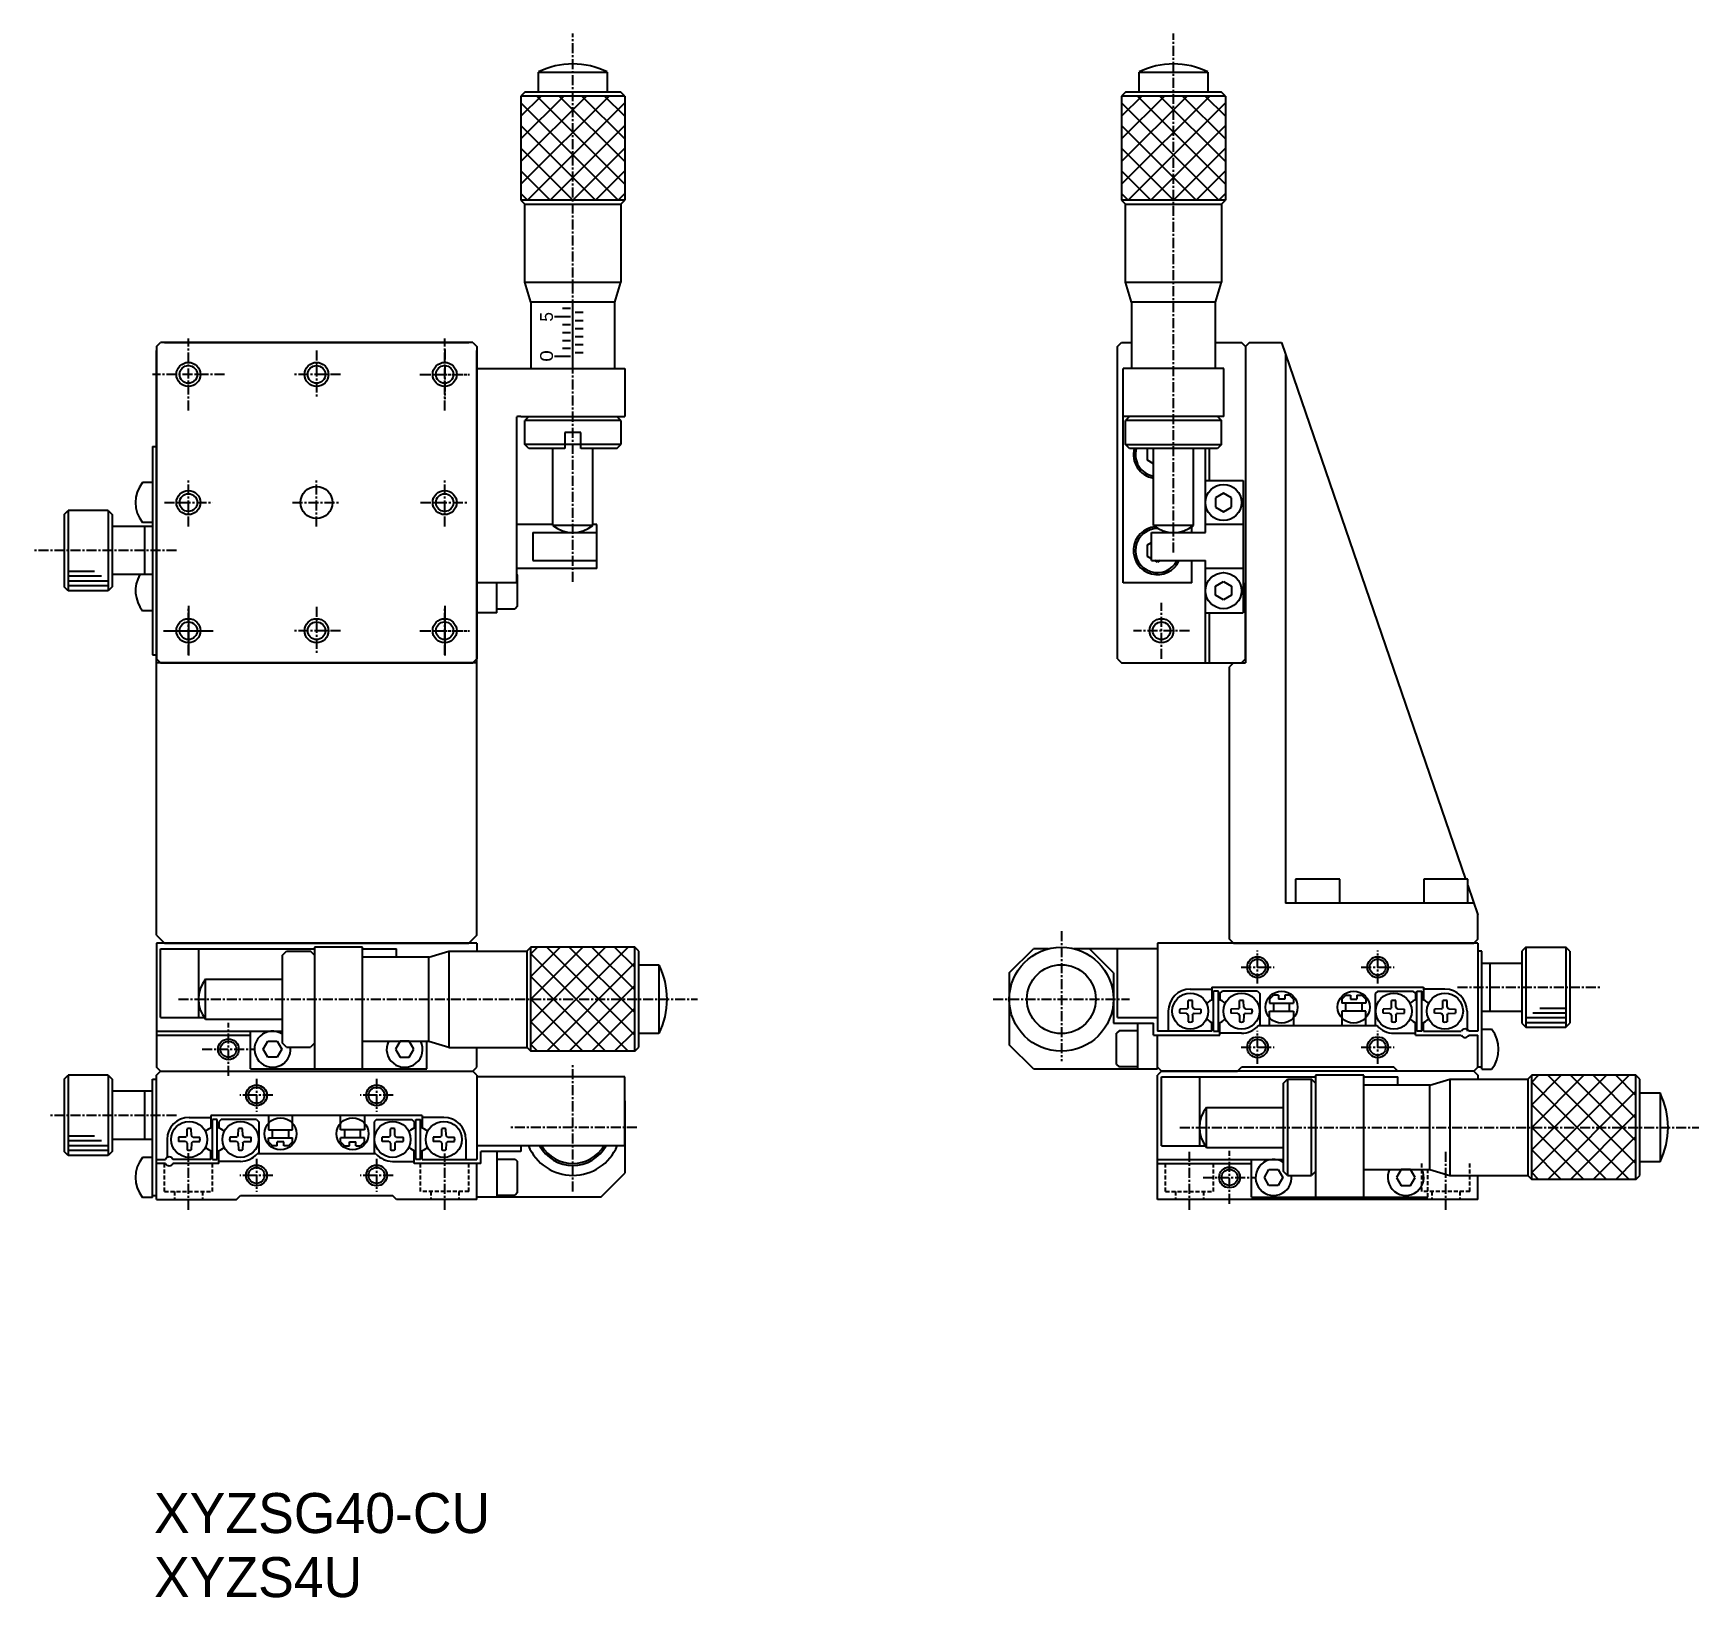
# Model space of a CAD drawing. Extents: x 11 to 219, y 96 to 292.
import ezdxf

# ---------------------------------------------------------------- set-up
doc = ezdxf.new("R2010")
doc.units = 0
doc.linetypes.add('CENTER', pattern=[2, 1.25, -0.25, 0.25, -0.25])
doc.linetypes.add('DASHED', pattern=[0.75, 0.5, -0.25])
doc.layers.get('0').update_dxf_attribs({"linetype": 'CONTINUOUS'})
doc.layers.add('CENTER', color=1, linetype='CENTER')

msp = doc.modelspace()

# ---------------------------------------------------------------- linework, layer by layer
at = {"color": 7, "linetype": 'CONTINUOUS'}
for p, q in [((74.51, 284.36), (74.51, 286.86)), ((74.51, 286.86), (83.11, 286.86)), ((83.11, 286.86), (83.11, 284.36)), ((149.51, 284.36), (149.51, 286.86)), ((149.51, 286.86), (158.11, 286.86)), ((158.11, 286.86), (158.11, 284.36)), ((72.81, 284.36), (72.31, 283.86)), ((72.31, 283.86), (72.31, 270.86)), ((85.31, 283.86), (72.31, 283.86)), ((84.81, 284.36), (72.81, 284.36)), ((85.31, 283.86), (84.81, 284.36)), ((85.31, 283.86), (85.31, 270.86)), ((147.81, 284.36), (147.31, 283.86)), ((147.31, 283.86), (147.31, 270.86)), ((160.31, 283.86), (147.31, 283.86)), ((159.81, 284.36), (147.81, 284.36)), ((160.31, 283.86), (159.81, 284.36)), ((160.31, 283.86), (160.31, 270.86)), ((72.31, 270.86), (72.81, 270.36)), ((85.31, 270.86), (72.31, 270.86)), ((72.81, 260.61), (72.81, 270.36)), ((72.81, 270.36), (84.81, 270.36)), ((84.81, 270.36), (85.31, 270.86)), ((84.85, 260.61), (84.85, 270.36)), ((147.31, 270.86), (147.81, 270.36)), ((160.31, 270.86), (147.31, 270.86)), ((147.81, 260.61), (147.81, 270.36)), ((147.81, 270.36), (159.81, 270.36)), ((159.81, 270.36), (160.31, 270.86)), ((159.85, 260.61), (159.85, 270.36)), ((72.81, 260.61), (84.81, 260.61)), ((73.56, 258.11), (72.81, 260.61)), ((84.06, 258.11), (84.81, 260.61)), ((147.81, 260.61), (159.81, 260.61)), ((148.56, 258.11), (147.81, 260.61)), ((159.06, 258.11), (159.81, 260.61)), ((73.56, 258.11), (73.56, 249.86)), ((84.06, 258.11), (73.56, 258.11)), ((84.06, 249.86), (84.06, 258.11)), ((148.56, 258.11), (148.56, 249.86)), ((159.06, 258.11), (148.56, 258.11)), ((159.06, 249.86), (159.06, 258.11)), ((26.81, 252.61), (27.31, 253.11)), ((26.81, 252.61), (26.81, 213.61)), ((26.81, 179.11), (26.81, 252.11)), ((66.31, 253.11), (27.31, 253.11)), ((27.81, 253.11), (65.81, 253.11)), ((66.31, 253.11), (66.81, 252.61)), ((66.81, 252.61), (66.81, 213.61)), ((66.81, 179.11), (66.81, 252.11)), ((146.81, 252.61), (147.31, 253.11)), ((146.81, 213.61), (146.81, 252.61)), ((147.31, 253.11), (148.56, 253.11)), ((159.06, 253.11), (162.31, 253.11)), ((162.31, 253.11), (162.81, 252.61)), ((162.81, 252.61), (162.31, 253.11)), ((163.31, 253.11), (162.81, 252.61)), ((162.81, 252.61), (162.81, 213.11)), ((162.81, 252.61), (162.81, 243.11)), ((163.31, 253.11), (167.31, 253.11)), ((167.31, 253.11), (190.28, 186.11)), ((167.81, 251.66), (167.81, 183.11)), ((66.81, 249.86), (85.31, 249.86)), ((85.31, 249.86), (85.31, 243.86)), ((147.51, 223.11), (147.51, 249.86)), ((160.11, 249.86), (147.51, 249.86)), ((160.11, 243.86), (160.11, 249.86)), ((71.81, 223.11), (71.81, 243.82)), ((72.31, 243.86), (85.31, 243.86)), ((73.31, 243.86), (72.81, 243.36)), ((72.81, 240.36), (72.81, 243.36)), ((84.81, 243.36), (72.81, 243.36)), ((84.81, 243.36), (84.31, 243.86)), ((84.81, 243.36), (84.81, 240.36)), ((160.11, 243.86), (147.51, 243.86)), ((148.31, 243.86), (147.81, 243.36)), ((147.81, 240.36), (147.81, 243.36)), ((159.81, 243.36), (147.81, 243.36)), ((159.31, 243.86), (159.81, 243.36)), ((159.81, 240.36), (159.81, 243.36)), ((79.81, 241.86), (77.81, 241.86)), ((77.81, 241.86), (77.81, 239.86)), ((79.81, 239.86), (79.81, 241.86)), ((26.31, 240.11), (26.81, 240.11)), ((26.31, 240.11), (26.31, 214.11)), ((73.31, 239.86), (72.81, 240.36)), ((77.81, 240.36), (72.81, 240.36)), ((77.81, 239.86), (73.31, 239.86)), ((76.31, 230.24), (76.31, 239.86)), ((79.81, 240.36), (77.81, 240.36)), ((84.81, 240.36), (79.81, 240.36)), ((84.31, 239.86), (79.81, 239.86)), ((81.31, 230.24), (81.31, 239.86)), ((84.31, 239.86), (84.81, 240.36)), ((148.31, 239.86), (147.81, 240.36)), ((147.81, 240.36), (159.81, 240.36)), ((159.31, 239.86), (148.31, 239.86)), ((150.56, 239.84), (150.61, 239.86)), ((150.56, 238.39), (150.56, 239.84)), ((151.31, 230.24), (151.31, 239.86)), ((156.31, 230.24), (156.31, 239.86)), ((157.81, 235.86), (157.81, 239.86)), ((158.31, 235.86), (158.31, 239.86)), ((159.81, 240.36), (159.31, 239.86)), ((151.31, 237.96), (150.56, 238.39)), ((26.31, 235.61), (25.09, 235.61)), ((157.81, 235.86), (162.51, 235.86)), ((157.81, 229.36), (157.81, 235.86)), ((162.51, 235.86), (162.51, 219.36)), ((160.06, 234.27), (159.06, 233.69)), ((159.06, 233.69), (159.06, 232.54)), ((161.06, 233.69), (160.06, 234.27)), ((161.06, 232.54), (161.06, 233.69)), ((15.31, 231.61), (15.81, 232.11)), ((15.31, 231.61), (15.31, 222.61)), ((20.81, 232.11), (15.81, 232.11)), ((15.81, 232.11), (15.81, 222.11)), ((20.81, 232.11), (21.31, 231.61)), ((20.81, 232.11), (20.81, 222.11)), ((21.31, 231.61), (21.31, 222.61)), ((159.06, 232.54), (160.06, 231.96)), ((160.06, 231.96), (161.06, 232.54)), ((26.31, 230.11), (21.31, 230.11)), ((26.31, 230.61), (25.09, 230.61)), ((25.31, 230.11), (25.31, 224.11)), ((76.31, 230.36), (71.81, 230.36)), ((73.81, 229.36), (73.81, 225.86)), ((73.81, 229.36), (81.81, 229.36)), ((81.31, 230.24), (76.31, 230.24)), ((81.81, 230.36), (81.31, 230.36)), ((81.81, 224.86), (81.81, 230.36)), ((151.06, 225.86), (151.06, 229.36)), ((151.06, 229.36), (157.81, 229.36)), ((156.31, 230.24), (151.31, 230.24)), ((156.11, 229.36), (156.11, 230.09)), ((162.51, 230.36), (157.81, 230.36)), ((150.56, 227.84), (151.06, 228.13)), ((150.56, 226.39), (150.56, 227.84)), ((81.81, 224.86), (71.81, 224.86)), ((73.81, 225.86), (81.81, 225.86)), ((151.06, 226.1), (150.56, 226.39)), ((151.06, 225.86), (157.81, 225.86)), ((151.81, 225.67), (151.48, 225.86)), ((152.15, 225.86), (151.81, 225.67)), ((156.11, 223.11), (156.11, 225.86)), ((157.81, 219.36), (157.81, 225.86)), ((162.51, 224.86), (157.81, 224.86)), ((15.81, 222.11), (15.31, 222.61)), ((21.31, 222.61), (20.81, 222.11)), ((26.31, 224.11), (21.31, 224.11)), ((71.81, 223.11), (66.81, 223.11)), ((69.31, 219.36), (69.31, 223.11)), ((71.81, 224.16), (71.91, 224.06)), ((71.91, 220.16), (71.91, 224.06)), ((156.11, 223.11), (147.51, 223.11)), ((159.06, 222.69), (160.06, 223.27)), ((159.06, 221.54), (159.06, 222.69)), ((160.06, 223.27), (161.06, 222.69)), ((161.06, 222.69), (161.06, 221.54)), ((162.81, 213.61), (162.81, 223.11)), ((20.81, 222.11), (15.81, 222.11)), ((160.06, 220.96), (159.06, 221.54)), ((161.06, 221.54), (160.06, 220.96)), ((26.31, 219.61), (25.09, 219.61)), ((30.81, 220.21), (30.81, 214.01)), ((62.81, 220.21), (62.81, 214.01)), ((69.31, 219.36), (66.81, 219.36)), ((69.31, 219.86), (71.61, 219.86)), ((71.91, 220.16), (71.61, 219.86)), ((157.81, 219.36), (162.51, 219.36)), ((157.81, 213.11), (157.81, 219.36)), ((158.31, 213.11), (158.31, 219.36)), ((26.31, 214.11), (26.81, 214.11)), ((27.31, 213.11), (26.81, 213.61)), ((66.81, 213.11), (26.81, 213.11)), ((27.31, 213.11), (66.31, 213.11)), ((66.81, 213.61), (66.31, 213.11)), ((146.81, 213.61), (147.31, 213.11)), ((147.31, 213.11), (162.31, 213.11)), ((161.31, 213.11), (160.81, 212.61)), ((160.81, 178.61), (160.81, 212.61)), ((161.31, 213.11), (162.81, 213.11)), ((162.81, 213.61), (162.31, 213.11)), ((162.81, 213.61), (162.31, 213.11)), ((171.81, 186.11), (169.06, 186.11)), ((169.06, 186.11), (169.06, 183.11)), ((174.56, 186.11), (171.81, 186.11)), ((174.56, 183.11), (174.56, 186.11)), ((185.06, 186.11), (185.06, 183.11)), ((187.81, 186.11), (185.06, 186.11)), ((190.56, 186.11), (187.81, 186.11)), ((190.56, 183.11), (190.56, 186.11)), ((190.56, 185.3), (191.81, 181.66)), ((191.31, 183.11), (167.81, 183.11)), ((191.81, 178.61), (191.81, 181.66)), ((26.81, 179.11), (27.81, 178.11)), ((66.81, 179.11), (65.81, 178.11)), ((26.81, 178.11), (26.81, 162.61)), ((66.81, 178.11), (26.81, 178.11)), ((27.31, 168.81), (27.31, 177.41)), ((27.31, 177.41), (46.56, 177.41)), ((27.81, 178.11), (65.81, 178.11)), ((27.81, 178.11), (65.81, 178.11)), ((32.06, 177.41), (32.06, 168.81)), ((42.56, 176.61), (43.06, 177.11)), ((43.06, 177.11), (46.06, 177.11)), ((46.56, 176.61), (46.06, 177.11)), ((52.56, 177.61), (46.56, 177.61)), ((46.56, 177.61), (46.56, 162.41)), ((52.56, 162.41), (52.56, 177.61)), ((52.56, 177.41), (56.81, 177.41)), ((56.81, 176.36), (56.81, 177.41)), ((60.81, 176.36), (63.31, 177.11)), ((63.31, 177.11), (63.31, 165.11)), ((63.31, 177.11), (73.06, 177.11)), ((66.81, 178.11), (66.81, 177.11)), ((73.56, 177.61), (73.06, 177.11)), ((73.06, 177.11), (73.06, 165.11)), ((86.56, 177.61), (73.56, 177.61)), ((73.56, 164.61), (73.56, 177.61)), ((87.06, 177.11), (86.56, 177.61)), ((86.56, 164.61), (86.56, 177.61)), ((87.06, 165.11), (87.06, 177.11)), ((133.31, 174.41), (136.31, 177.41)), ((138.21, 177.41), (136.31, 177.41)), ((151.81, 177.41), (141.41, 177.41)), ((146.31, 174.41), (143.31, 177.41)), ((146.81, 168.81), (146.81, 177.41)), ((151.81, 178.11), (151.81, 167.11)), ((191.81, 178.11), (151.81, 178.11)), ((161.31, 178.11), (160.81, 178.61)), ((161.31, 178.11), (191.31, 178.11)), ((191.81, 178.61), (191.31, 178.11)), ((191.81, 178.11), (191.81, 167.61)), ((191.81, 177.61), (191.81, 167.11)), ((192.31, 177.11), (191.81, 177.11)), ((192.31, 162.36), (192.31, 177.11)), ((197.81, 177.61), (197.31, 177.11)), ((197.31, 177.11), (197.31, 168.11)), ((197.81, 177.61), (202.81, 177.61)), ((197.81, 177.61), (197.81, 167.61)), ((203.31, 177.11), (202.81, 177.61)), ((202.81, 177.61), (202.81, 167.61)), ((203.31, 177.11), (203.31, 168.11)), ((42.56, 165.61), (42.56, 176.61)), ((60.81, 176.36), (52.56, 176.36)), ((60.81, 165.86), (60.81, 176.36)), ((87.06, 175.41), (89.56, 175.41)), ((89.56, 175.41), (89.56, 166.81)), ((192.31, 175.61), (197.31, 175.61)), ((193.31, 175.61), (193.31, 169.61)), ((32.94, 173.61), (42.56, 173.61)), ((32.94, 168.61), (32.94, 173.61)), ((133.31, 174.41), (133.31, 165.41)), ((146.31, 174.41), (146.31, 168.11)), ((158.61, 172.61), (185.01, 172.61)), ((158.61, 172.61), (158.61, 171.03)), ((185.01, 172.61), (185.01, 171.03)), ((155.64, 170.11), (155.65, 170.94)), ((155.91, 172.36), (158.61, 172.36)), ((156.19, 170.11), (156.17, 170.94)), ((159.41, 172.11), (158.81, 172.11)), ((158.81, 167.11), (158.81, 172.11)), ((159.41, 167.11), (159.41, 172.11)), ((159.61, 171.81), (159.91, 172.11)), ((159.61, 171.81), (159.61, 171.03)), ((164.31, 172.11), (159.91, 172.11)), ((162.04, 170.11), (162.05, 170.94)), ((162.59, 170.11), (162.57, 170.94)), ((164.31, 172.11), (164.61, 171.81)), ((164.61, 171.81), (164.61, 167.81)), ((165.81, 171.11), (166.31, 171.61)), ((165.81, 171.11), (165.81, 170.61)), ((165.81, 170.61), (168.81, 170.61)), ((166.91, 171.61), (166.31, 171.61)), ((166.31, 170.61), (166.31, 169.61)), ((166.91, 171.61), (166.91, 171.11)), ((167.71, 171.11), (166.91, 171.11)), ((167.71, 171.61), (167.71, 171.11)), ((168.31, 171.61), (167.71, 171.61)), ((168.81, 171.11), (168.31, 171.61)), ((168.31, 169.61), (168.31, 170.61)), ((168.81, 171.11), (168.81, 170.61)), ((174.81, 171.11), (175.31, 171.61)), ((174.81, 171.11), (174.81, 170.61)), ((177.81, 170.61), (174.81, 170.61)), ((175.31, 171.61), (175.91, 171.61)), ((175.31, 169.61), (175.31, 170.61)), ((175.91, 171.61), (175.91, 171.11)), ((175.91, 171.11), (176.71, 171.11)), ((176.71, 171.61), (176.71, 171.11)), ((176.71, 171.61), (177.31, 171.61)), ((177.81, 171.11), (177.31, 171.61)), ((177.31, 170.61), (177.31, 169.61)), ((177.81, 171.11), (177.81, 170.61)), ((179.31, 172.11), (179.01, 171.81)), ((179.01, 171.81), (179.01, 167.81)), ((179.31, 172.11), (183.71, 172.11)), ((181.04, 170.11), (181.05, 170.94)), ((181.59, 170.11), (181.57, 170.94)), ((183.71, 172.11), (184.01, 171.81)), ((184.01, 171.81), (184.01, 171.03)), ((184.21, 172.11), (184.81, 172.11)), ((184.21, 167.11), (184.21, 172.11)), ((184.81, 167.11), (184.81, 172.11)), ((187.71, 172.36), (185.01, 172.36)), ((187.44, 170.11), (187.45, 170.94)), ((187.99, 170.11), (187.97, 170.94)), ((27.31, 168.81), (32.79, 168.81)), ((32.94, 168.61), (42.56, 168.61)), ((146.81, 168.81), (151.81, 168.81)), ((153.16, 169.61), (153.16, 167.11)), ((155.43, 169.89), (154.59, 169.87)), ((155.43, 169.34), (154.59, 169.35)), ((155.43, 169.89), (155.56, 169.95)), ((155.43, 169.34), (155.56, 169.28)), ((155.64, 170.11), (155.56, 169.95)), ((155.64, 169.12), (155.56, 169.28)), ((155.64, 169.12), (155.65, 168.29)), ((156.19, 169.12), (156.17, 168.29)), ((156.19, 170.11), (156.26, 169.95)), ((156.19, 169.12), (156.26, 169.28)), ((156.39, 169.89), (156.26, 169.95)), ((156.39, 169.34), (156.26, 169.28)), ((156.39, 169.89), (157.24, 169.87)), ((156.39, 169.34), (157.24, 169.35)), ((161.83, 169.89), (160.99, 169.87)), ((161.83, 169.34), (160.99, 169.35)), ((161.83, 169.89), (161.96, 169.95)), ((161.83, 169.34), (161.96, 169.28)), ((162.04, 170.11), (161.96, 169.95)), ((162.04, 169.12), (161.96, 169.28)), ((162.04, 169.12), (162.05, 168.29)), ((162.59, 169.12), (162.57, 168.29)), ((162.59, 170.11), (162.66, 169.95)), ((162.59, 169.12), (162.66, 169.28)), ((162.79, 169.89), (162.66, 169.95)), ((162.79, 169.34), (162.66, 169.28)), ((162.79, 169.89), (163.64, 169.87)), ((162.79, 169.34), (163.64, 169.35)), ((165.81, 167.81), (165.81, 169.61)), ((165.81, 169.61), (168.81, 169.61)), ((168.81, 169.61), (168.81, 167.81)), ((174.81, 169.61), (174.81, 167.81)), ((177.81, 169.61), (174.81, 169.61)), ((177.81, 167.81), (177.81, 169.61)), ((180.83, 169.89), (179.99, 169.87)), ((180.83, 169.34), (179.99, 169.35)), ((180.83, 169.89), (180.96, 169.95)), ((180.83, 169.34), (180.96, 169.28)), ((181.04, 170.11), (180.96, 169.95)), ((181.04, 169.12), (180.96, 169.28)), ((181.04, 169.12), (181.05, 168.29)), ((181.59, 169.12), (181.57, 168.29)), ((181.59, 170.11), (181.66, 169.95)), ((181.59, 169.12), (181.66, 169.28)), ((181.79, 169.89), (181.66, 169.95)), ((181.79, 169.34), (181.66, 169.28)), ((181.79, 169.89), (182.64, 169.87)), ((181.79, 169.34), (182.64, 169.35)), ((187.23, 169.89), (186.39, 169.87)), ((187.23, 169.34), (186.39, 169.35)), ((187.23, 169.89), (187.36, 169.95)), ((187.23, 169.34), (187.36, 169.28)), ((187.44, 170.11), (187.36, 169.95)), ((187.44, 169.12), (187.36, 169.28)), ((187.44, 169.12), (187.45, 168.29)), ((187.99, 169.12), (187.97, 168.29)), ((187.99, 170.11), (188.06, 169.95)), ((187.99, 169.12), (188.06, 169.28)), ((188.19, 169.89), (188.06, 169.95)), ((188.19, 169.34), (188.06, 169.28)), ((188.19, 169.89), (189.04, 169.87)), ((188.19, 169.34), (189.04, 169.35)), ((190.46, 169.61), (190.46, 167.11)), ((192.31, 169.61), (197.31, 169.61)), ((26.81, 167.11), (42.56, 167.11)), ((26.81, 166.61), (38.56, 166.61)), ((38.56, 162.41), (38.56, 167.11)), ((89.56, 166.81), (87.06, 166.81)), ((146.31, 168.11), (151.31, 168.11)), ((147.01, 167.16), (146.71, 166.86)), ((146.71, 162.96), (146.71, 166.86)), ((149.31, 167.16), (147.01, 167.16)), ((149.31, 168.11), (149.31, 162.41)), ((151.31, 166.61), (151.31, 168.11)), ((151.31, 166.61), (159.61, 166.61)), ((158.61, 167.11), (151.81, 167.11)), ((151.81, 162.41), (151.81, 166.61)), ((158.61, 167.11), (158.61, 168.2)), ((158.81, 167.11), (159.41, 167.11)), ((159.61, 166.61), (159.61, 168.2)), ((162.31, 166.86), (159.61, 166.86)), ((164.39, 167.81), (179.23, 167.81)), ((181.31, 166.86), (184.01, 166.86)), ((184.01, 166.61), (184.01, 168.2)), ((184.01, 166.61), (189.75, 166.61)), ((184.81, 167.11), (184.21, 167.11)), ((185.01, 167.11), (185.01, 168.2)), ((185.01, 167.11), (189.75, 167.11)), ((191.81, 167.11), (190.67, 167.11)), ((190.67, 166.61), (191.81, 166.61)), ((191.81, 162.61), (191.81, 166.61)), ((192.31, 167.36), (193.53, 167.36)), ((197.31, 168.11), (197.81, 167.61)), ((197.81, 167.61), (202.81, 167.61)), ((202.81, 167.61), (203.31, 168.11)), ((40.16, 164.86), (40.73, 165.86)), ((40.73, 163.86), (40.16, 164.86)), ((40.73, 165.86), (41.89, 165.86)), ((41.89, 165.86), (42.47, 164.86)), ((42.47, 164.86), (41.89, 163.86)), ((43.06, 165.11), (42.56, 165.61)), ((43.06, 165.11), (46.06, 165.11)), ((46.56, 165.61), (46.06, 165.11)), ((52.56, 165.86), (60.81, 165.86)), ((57.23, 165.86), (56.66, 164.86)), ((56.66, 164.86), (57.23, 163.86)), ((58.39, 165.86), (57.23, 165.86)), ((58.97, 164.86), (58.39, 165.86)), ((58.39, 163.86), (58.97, 164.86)), ((60.56, 162.41), (60.56, 165.86)), ((60.81, 165.86), (63.31, 165.11)), ((63.31, 165.08), (73.06, 165.08)), ((66.81, 162.61), (66.81, 165.08)), ((73.06, 165.11), (73.56, 164.61)), ((86.56, 164.61), (73.56, 164.61)), ((86.56, 164.61), (87.06, 165.11)), ((136.31, 162.41), (133.31, 165.41)), ((26.81, 162.61), (27.31, 162.11)), ((27.31, 162.11), (26.81, 162.61)), ((38.56, 162.41), (60.56, 162.41)), ((41.89, 163.86), (40.73, 163.86)), ((57.23, 163.86), (58.39, 163.86)), ((66.31, 162.11), (66.81, 162.61)), ((66.31, 162.11), (66.81, 162.61)), ((136.31, 162.41), (151.81, 162.41)), ((146.71, 162.96), (147.01, 162.66)), ((149.31, 162.66), (147.01, 162.66)), ((152.31, 162.11), (151.81, 162.61)), ((161.81, 162.11), (162.31, 162.61)), ((181.31, 162.61), (162.31, 162.61)), ((181.81, 162.11), (181.31, 162.61)), ((191.31, 162.11), (191.81, 162.61)), ((192.31, 162.61), (191.81, 162.61)), ((192.31, 162.36), (193.53, 162.36)), ((15.31, 161.11), (15.81, 161.61)), ((15.31, 161.11), (15.31, 152.11)), ((20.81, 161.61), (15.81, 161.61)), ((15.81, 161.61), (15.81, 151.61)), ((20.81, 161.61), (21.31, 161.11)), ((20.81, 161.61), (20.81, 151.61)), ((21.31, 161.11), (21.31, 152.11)), ((26.31, 146.36), (26.31, 161.11)), ((26.31, 161.11), (26.81, 161.11)), ((26.81, 161.61), (27.31, 162.11)), ((26.81, 146.11), (26.81, 161.61)), ((27.31, 162.11), (66.31, 162.11)), ((27.31, 162.11), (66.31, 162.11)), ((66.81, 161.61), (66.31, 162.11)), ((66.81, 161.61), (66.81, 151.11)), ((85.31, 161.41), (66.81, 161.41)), ((85.31, 152.81), (85.31, 161.41)), ((152.31, 162.11), (151.81, 161.61)), ((151.81, 146.11), (151.81, 161.61)), ((191.31, 162.11), (152.31, 162.11)), ((152.31, 162.11), (161.81, 162.11)), ((152.31, 152.81), (152.31, 161.41)), ((152.31, 161.41), (171.56, 161.41)), ((157.06, 161.41), (157.06, 152.81)), ((167.56, 160.61), (168.06, 161.11)), ((167.56, 149.61), (167.56, 160.61)), ((168.06, 161.11), (171.06, 161.11)), ((168.06, 161.11), (168.06, 149.11)), ((171.56, 160.61), (171.06, 161.11)), ((171.06, 149.11), (171.06, 161.11)), ((177.56, 161.61), (171.56, 161.61)), ((171.56, 161.61), (171.56, 146.41)), ((177.56, 146.41), (177.56, 161.61)), ((177.56, 161.41), (181.81, 161.41)), ((185.81, 160.36), (177.56, 160.36)), ((191.31, 162.11), (181.81, 162.11)), ((181.81, 160.36), (181.81, 161.41)), ((185.81, 160.36), (188.31, 161.11)), ((185.81, 149.86), (185.81, 160.36)), ((188.31, 161.11), (188.31, 149.11)), ((188.31, 161.11), (198.06, 161.11)), ((191.31, 162.11), (191.81, 161.61)), ((191.81, 161.61), (191.81, 161.11)), ((198.56, 161.61), (198.06, 161.11)), ((198.06, 161.11), (198.06, 149.11)), ((211.56, 161.61), (198.56, 161.61)), ((198.56, 148.61), (198.56, 161.61)), ((212.06, 161.11), (211.56, 161.61)), ((211.56, 148.61), (211.56, 161.61)), ((212.06, 149.11), (212.06, 161.11)), ((26.31, 159.61), (21.31, 159.61)), ((25.31, 159.61), (25.31, 153.61)), ((85.31, 158.41), (85.31, 149.41)), ((212.06, 159.41), (214.56, 159.41)), ((214.56, 159.41), (214.56, 150.81)), ((30.91, 156.36), (33.61, 156.36)), ((60.01, 156.61), (33.61, 156.61)), ((33.61, 156.61), (33.61, 155.03)), ((34.41, 156.11), (33.81, 156.11)), ((33.81, 151.11), (33.81, 156.11)), ((34.41, 151.11), (34.41, 156.11)), ((34.91, 156.11), (34.61, 155.81)), ((39.31, 156.11), (34.91, 156.11)), ((39.31, 156.11), (39.61, 155.81)), ((40.81, 156.61), (40.81, 154.81)), ((43.81, 154.81), (43.81, 156.61)), ((49.81, 154.81), (49.81, 156.61)), ((52.81, 156.61), (52.81, 154.81)), ((54.31, 156.11), (54.01, 155.81)), ((54.31, 156.11), (58.71, 156.11)), ((59.01, 155.81), (58.71, 156.11)), ((59.21, 156.11), (59.81, 156.11)), ((59.21, 151.11), (59.21, 156.11)), ((59.81, 151.11), (59.81, 156.11)), ((60.01, 156.61), (60.01, 155.03)), ((62.71, 156.36), (60.01, 156.36)), ((157.94, 157.61), (167.56, 157.61)), ((157.94, 152.61), (157.94, 157.61)), ((30.43, 153.89), (29.59, 153.87)), ((30.43, 153.89), (30.56, 153.95)), ((30.64, 154.11), (30.56, 153.95)), ((30.64, 154.11), (30.65, 154.94)), ((31.19, 154.11), (31.17, 154.94)), ((31.19, 154.11), (31.26, 153.95)), ((31.39, 153.89), (31.26, 153.95)), ((31.39, 153.89), (32.24, 153.87)), ((34.61, 155.81), (34.61, 155.03)), ((36.83, 153.89), (35.99, 153.87)), ((36.83, 153.89), (36.96, 153.95)), ((37.04, 154.11), (36.96, 153.95)), ((37.04, 154.11), (37.05, 154.94)), ((37.59, 154.11), (37.57, 154.94)), ((37.59, 154.11), (37.66, 153.95)), ((37.79, 153.89), (37.66, 153.95)), ((37.79, 153.89), (38.64, 153.87)), ((39.61, 155.81), (39.61, 151.81)), ((40.81, 154.81), (43.81, 154.81)), ((41.31, 153.81), (41.31, 154.81)), ((43.31, 154.81), (43.31, 153.81)), ((52.81, 154.81), (49.81, 154.81)), ((50.31, 154.81), (50.31, 153.81)), ((52.31, 153.81), (52.31, 154.81)), ((54.01, 155.81), (54.01, 151.81)), ((55.83, 153.89), (54.99, 153.87)), ((55.83, 153.89), (55.96, 153.95)), ((56.04, 154.11), (55.96, 153.95)), ((56.04, 154.11), (56.05, 154.94)), ((56.59, 154.11), (56.57, 154.94)), ((56.59, 154.11), (56.66, 153.95)), ((56.79, 153.89), (56.66, 153.95)), ((56.79, 153.89), (57.64, 153.87)), ((59.01, 155.81), (59.01, 155.03)), ((62.23, 153.89), (61.39, 153.87)), ((62.23, 153.89), (62.36, 153.95)), ((62.44, 154.11), (62.36, 153.95)), ((62.44, 154.11), (62.45, 154.94)), ((62.99, 154.11), (62.97, 154.94)), ((62.99, 154.11), (63.06, 153.95)), ((63.19, 153.89), (63.06, 153.95)), ((63.19, 153.89), (64.04, 153.87)), ((15.81, 151.61), (15.31, 152.11)), ((21.31, 152.11), (20.81, 151.61)), ((26.31, 153.61), (21.31, 153.61)), ((28.16, 153.61), (28.16, 151.35)), ((30.43, 153.34), (29.59, 153.35)), ((30.43, 153.34), (30.56, 153.28)), ((30.64, 153.12), (30.56, 153.28)), ((30.64, 153.12), (30.65, 152.29)), ((31.19, 153.12), (31.17, 152.29)), ((31.19, 153.12), (31.26, 153.28)), ((31.39, 153.34), (31.26, 153.28)), ((31.39, 153.34), (32.24, 153.35)), ((33.61, 151.11), (33.61, 152.2)), ((34.61, 150.61), (34.61, 152.2)), ((36.83, 153.34), (35.99, 153.35)), ((36.83, 153.34), (36.96, 153.28)), ((37.04, 153.12), (36.96, 153.28)), ((37.04, 153.12), (37.05, 152.29)), ((37.59, 153.12), (37.57, 152.29)), ((37.59, 153.12), (37.66, 153.28)), ((37.79, 153.34), (37.66, 153.28)), ((37.79, 153.34), (38.64, 153.35)), ((54.23, 151.81), (39.39, 151.81)), ((40.81, 153.81), (43.81, 153.81)), ((40.81, 153.31), (40.81, 153.81)), ((40.81, 153.31), (41.31, 152.81)), ((41.91, 152.81), (41.31, 152.81)), ((41.91, 152.81), (41.91, 153.31)), ((42.71, 153.31), (41.91, 153.31)), ((42.71, 152.81), (42.71, 153.31)), ((43.31, 152.81), (42.71, 152.81)), ((43.81, 153.31), (43.31, 152.81)), ((43.81, 153.31), (43.81, 153.81)), ((52.81, 153.81), (49.81, 153.81)), ((49.81, 153.31), (49.81, 153.81)), ((49.81, 153.31), (50.31, 152.81)), ((50.31, 152.81), (50.91, 152.81)), ((50.91, 153.31), (51.71, 153.31)), ((50.91, 152.81), (50.91, 153.31)), ((51.71, 152.81), (51.71, 153.31)), ((51.71, 152.81), (52.31, 152.81)), ((52.81, 153.31), (52.31, 152.81)), ((52.81, 153.31), (52.81, 153.81)), ((55.83, 153.34), (54.99, 153.35)), ((55.83, 153.34), (55.96, 153.28)), ((56.04, 153.12), (55.96, 153.28)), ((56.04, 153.12), (56.05, 152.29)), ((56.59, 153.12), (56.57, 152.29)), ((56.59, 153.12), (56.66, 153.28)), ((56.79, 153.34), (56.66, 153.28)), ((56.79, 153.34), (57.64, 153.35)), ((59.01, 150.61), (59.01, 152.2)), ((60.01, 151.11), (60.01, 152.2)), ((62.23, 153.34), (61.39, 153.35)), ((62.23, 153.34), (62.36, 153.28)), ((62.44, 153.12), (62.36, 153.28)), ((62.44, 153.12), (62.45, 152.29)), ((62.99, 153.12), (62.97, 152.29)), ((62.99, 153.12), (63.06, 153.28)), ((63.19, 153.34), (63.06, 153.28)), ((63.19, 153.34), (64.04, 153.35)), ((65.46, 153.61), (65.46, 151.11)), ((71.81, 152.81), (66.81, 152.81)), ((85.31, 152.81), (66.81, 152.81)), ((72.31, 152.11), (67.31, 152.11)), ((67.31, 150.61), (67.31, 152.11)), ((69.31, 152.11), (69.31, 146.41)), ((72.31, 152.81), (72.31, 152.11)), ((152.31, 152.81), (157.79, 152.81)), ((157.94, 152.61), (167.56, 152.61)), ((20.81, 151.61), (15.81, 151.61)), ((26.31, 151.36), (25.09, 151.36)), ((26.81, 151.11), (27.95, 151.11)), ((27.95, 150.61), (26.81, 150.61)), ((33.61, 151.11), (28.87, 151.11)), ((34.61, 150.61), (28.87, 150.61)), ((33.81, 151.11), (34.41, 151.11)), ((37.31, 150.86), (34.61, 150.86)), ((56.31, 150.86), (59.01, 150.86)), ((67.31, 150.61), (59.01, 150.61)), ((59.81, 151.11), (59.21, 151.11)), ((60.01, 151.11), (66.81, 151.11)), ((66.81, 146.11), (66.81, 150.61)), ((69.31, 151.16), (71.61, 151.16)), ((71.61, 151.16), (71.91, 150.86)), ((71.91, 146.96), (71.91, 150.86)), ((151.81, 151.11), (167.56, 151.11)), ((151.81, 150.61), (163.56, 150.61)), ((163.56, 146.41), (163.56, 151.11)), ((165.16, 148.86), (165.73, 149.86)), ((165.73, 149.86), (166.89, 149.86)), ((166.89, 149.86), (167.47, 148.86)), ((177.56, 149.86), (185.81, 149.86)), ((182.23, 149.86), (181.66, 148.86)), ((183.39, 149.86), (182.23, 149.86)), ((183.97, 148.86), (183.39, 149.86)), ((185.81, 149.86), (188.31, 149.11)), ((214.56, 150.81), (212.06, 150.81)), ((82.31, 146.41), (85.31, 149.41)), ((165.73, 147.86), (165.16, 148.86)), ((166.89, 147.86), (165.73, 147.86)), ((167.47, 148.86), (166.89, 147.86)), ((168.06, 149.11), (167.56, 149.61)), ((168.06, 149.11), (171.06, 149.11)), ((171.56, 149.61), (171.06, 149.11)), ((181.66, 148.86), (182.23, 147.86)), ((182.23, 147.86), (183.39, 147.86)), ((183.39, 147.86), (183.97, 148.86)), ((188.31, 149.08), (198.06, 149.08)), ((191.81, 146.11), (191.81, 149.08)), ((198.06, 149.11), (198.56, 148.61)), ((211.56, 148.61), (198.56, 148.61)), ((211.56, 148.61), (212.06, 149.11)), ((26.31, 146.36), (25.09, 146.36)), ((26.31, 146.61), (26.81, 146.61)), ((26.81, 146.11), (36.81, 146.11)), ((36.81, 146.11), (37.31, 146.61)), ((37.31, 146.61), (56.31, 146.61)), ((56.81, 146.11), (56.31, 146.61)), ((66.81, 146.11), (56.81, 146.11)), ((82.31, 146.41), (66.81, 146.41)), ((69.31, 146.66), (71.61, 146.66)), ((71.91, 146.96), (71.61, 146.66)), ((191.81, 146.11), (151.81, 146.11)), ((163.56, 146.41), (185.56, 146.41))]:
    msp.add_line(p, q, dxfattribs=at)
at = {"color": 3, "linetype": 'CONTINUOUS'}
for p, q in [((74.84, 283.86), (72.31, 281.34)), ((77.67, 283.86), (72.31, 278.51)), ((80.5, 283.86), (72.31, 275.68)), ((83.33, 283.86), (72.31, 272.85)), ((84.47, 270.86), (72.31, 283.02)), ((85.31, 283.02), (73.15, 270.86)), ((85.31, 272.85), (74.3, 283.86)), ((85.31, 275.68), (77.12, 283.86)), ((85.31, 278.51), (79.95, 283.86)), ((85.31, 281.34), (82.78, 283.86)), ((149.84, 283.86), (147.31, 281.34)), ((152.67, 283.86), (147.31, 278.51)), ((155.5, 283.86), (147.31, 275.68)), ((158.33, 283.86), (147.31, 272.85)), ((159.47, 270.86), (147.31, 283.02)), ((160.31, 283.02), (148.15, 270.86)), ((160.31, 272.85), (149.3, 283.86)), ((160.31, 275.68), (152.12, 283.86)), ((160.31, 278.51), (154.95, 283.86)), ((160.31, 281.34), (157.78, 283.86)), ((81.64, 270.86), (72.31, 280.19)), ((85.31, 280.19), (75.98, 270.86)), ((156.64, 270.86), (147.31, 280.19)), ((160.31, 280.19), (150.98, 270.86)), ((78.81, 270.86), (72.31, 277.36)), ((85.31, 277.36), (78.81, 270.86)), ((153.81, 270.86), (147.31, 277.36)), ((160.31, 277.36), (153.81, 270.86)), ((75.98, 270.86), (72.31, 274.54)), ((85.31, 274.54), (81.64, 270.86)), ((150.98, 270.86), (147.31, 274.54)), ((160.31, 274.54), (156.64, 270.86)), ((73.15, 270.86), (72.31, 271.71)), ((85.31, 271.71), (84.47, 270.86)), ((148.15, 270.86), (147.31, 271.71)), ((160.31, 271.71), (159.47, 270.86)), ((78.81, 249.86), (78.81, 257.86)), ((76.51, 256.36), (78.51, 256.36)), ((77.51, 257.36), (78.51, 257.36)), ((79.11, 256.86), (80.11, 256.86)), ((79.11, 255.86), (80.11, 255.86)), ((77.51, 255.36), (78.51, 255.36)), ((77.51, 254.36), (78.51, 254.36)), ((79.11, 254.86), (80.11, 254.86)), ((79.11, 253.86), (80.11, 253.86)), ((77.51, 253.36), (78.51, 253.36)), ((78.51, 252.36), (77.51, 252.36)), ((79.11, 252.86), (80.11, 252.86)), ((79.11, 251.86), (80.11, 251.86)), ((78.51, 251.36), (76.51, 251.36)), ((19.08, 224.51), (15.81, 224.51)), ((19.95, 223.91), (15.81, 223.91)), ((20.81, 223.31), (15.81, 223.31)), ((20.81, 222.71), (15.81, 222.71)), ((27.71, 217.11), (33.91, 217.11)), ((73.56, 165.46), (85.72, 177.61)), ((73.56, 168.29), (82.89, 177.61)), ((73.56, 171.11), (80.06, 177.61)), ((73.56, 173.94), (77.23, 177.61)), ((73.56, 176.77), (74.4, 177.61)), ((85.72, 164.61), (73.56, 176.77)), ((86.56, 166.6), (75.55, 177.61)), ((86.56, 169.43), (78.37, 177.61)), ((86.56, 172.26), (81.2, 177.61)), ((86.56, 175.09), (84.03, 177.61)), ((75.55, 164.61), (86.56, 175.63)), ((82.89, 164.61), (73.56, 173.94)), ((78.37, 164.61), (86.56, 172.8)), ((80.06, 164.61), (73.56, 171.11)), ((81.2, 164.61), (86.56, 169.97)), ((197.81, 168.81), (202.81, 168.81)), ((198.67, 169.41), (202.81, 169.41)), ((199.55, 170.01), (202.81, 170.01)), ((77.23, 164.61), (73.56, 168.29)), ((84.03, 164.61), (86.56, 167.14)), ((197.81, 168.21), (202.81, 168.21)), ((74.4, 164.61), (73.56, 165.46)), ((198.56, 149.46), (210.72, 161.61)), ((198.56, 152.29), (207.89, 161.61)), ((198.56, 155.11), (205.06, 161.61)), ((198.56, 157.94), (202.23, 161.61)), ((198.56, 160.77), (199.4, 161.61)), ((210.72, 148.61), (198.56, 160.77)), ((211.56, 150.6), (200.55, 161.61)), ((211.56, 153.43), (203.37, 161.61)), ((211.56, 156.26), (206.2, 161.61)), ((211.56, 159.09), (209.03, 161.61)), ((200.55, 148.61), (211.56, 159.63)), ((207.89, 148.61), (198.56, 157.94)), ((203.37, 148.61), (211.56, 156.8)), ((19.08, 154.01), (15.81, 154.01)), ((205.06, 148.61), (198.56, 155.11)), ((206.2, 148.61), (211.56, 153.97)), ((19.95, 153.41), (15.81, 153.41)), ((20.81, 152.81), (15.81, 152.81)), ((20.81, 152.21), (15.81, 152.21)), ((202.23, 148.61), (198.56, 152.29)), ((209.03, 148.61), (211.56, 151.14)), ((199.4, 148.61), (198.56, 149.46))]:
    msp.add_line(p, q, dxfattribs=at)
at = {"color": 3, "linetype": 'DASHED'}
for p, q in [((27.81, 147.11), (27.81, 150.61)), ((33.81, 147.11), (33.81, 150.61)), ((59.81, 147.11), (59.81, 150.61)), ((65.81, 147.11), (65.81, 150.61)), ((152.81, 147.11), (152.81, 150.61)), ((158.81, 147.11), (158.81, 150.61)), ((184.81, 147.11), (184.81, 150.61)), ((185.56, 146.41), (185.56, 149.86)), ((190.81, 147.11), (190.81, 150.61)), ((27.81, 147.11), (33.81, 147.11)), ((29.06, 147.11), (29.06, 146.11)), ((32.56, 147.11), (32.56, 146.11)), ((65.81, 147.11), (59.81, 147.11)), ((61.06, 147.11), (61.06, 146.11)), ((64.56, 147.11), (64.56, 146.11)), ((152.81, 147.11), (158.81, 147.11)), ((154.06, 147.11), (154.06, 146.11)), ((157.56, 147.11), (157.56, 146.11)), ((190.81, 147.11), (184.81, 147.11)), ((186.06, 147.11), (186.06, 146.11)), ((189.56, 147.11), (189.56, 146.11))]:
    msp.add_line(p, q, dxfattribs=at)
at = {"color": 3, "linetype": 'CONTINUOUS'}
for centre, radius in [((30.81, 249.11), 1.5), ((46.81, 249.11), 1.5), ((62.81, 249.11), 1.5), ((30.81, 233.11), 1.5), ((62.81, 233.11), 1.5), ((30.81, 217.11), 1.5), ((46.81, 217.11), 1.5), ((62.81, 217.11), 1.5), ((152.31, 217.11), 1.5), ((164.31, 175.11), 1.3), ((179.31, 175.11), 1.3), ((167.31, 170.11), 2), ((176.31, 170.11), 2), ((164.31, 165.11), 1.3), ((179.31, 165.11), 1.3), ((35.81, 164.86), 1.3), ((39.31, 159.11), 1.3), ((54.31, 159.11), 1.3), ((42.31, 154.31), 2), ((51.31, 154.31), 2), ((39.31, 149.11), 1.3), ((54.31, 149.11), 1.3), ((160.81, 148.86), 1.3)]:
    msp.add_circle(centre, radius, dxfattribs=at)
at = {"color": 7, "linetype": 'CONTINUOUS'}
for centre, radius in [((30.81, 249.11), 1.1), ((46.81, 249.11), 1.1), ((62.81, 249.11), 1.1), ((46.81, 233.11), 2), ((160.06, 233.11), 2.25), ((30.81, 233.11), 1.1), ((62.81, 233.11), 1.1), ((160.06, 222.11), 2.25), ((30.81, 217.11), 1.1), ((46.81, 217.11), 1.1), ((62.81, 217.11), 1.1), ((152.31, 217.11), 1.1), ((139.81, 171.11), 6.5), ((139.81, 171.11), 4.3), ((164.31, 175.11), 1), ((179.31, 175.11), 1), ((155.91, 169.61), 2.25), ((162.31, 169.61), 2.25), ((181.31, 169.61), 2.25), ((187.71, 169.61), 2.25), ((35.81, 164.86), 1), ((164.31, 165.11), 1), ((179.31, 165.11), 1), ((39.31, 159.11), 1), ((54.31, 159.11), 1), ((30.91, 153.61), 2.25), ((37.31, 153.61), 2.25), ((56.31, 153.61), 2.25), ((62.71, 153.61), 2.25), ((39.31, 149.11), 1), ((54.31, 149.11), 1), ((160.81, 148.86), 1)]:
    msp.add_circle(centre, radius, dxfattribs=at)
for centre, radius, start, end in [((78.81, 278.12), 9.75, 63.8162, 116.1838), ((153.81, 278.12), 9.75, 63.8162, 116.1838), ((72.31, 240.86), 3, 90, 99.5941), ((151.81, 239.11), 3, 165.5225, 260.406), ((151.81, 239.11), 2.75, 164.1734, 259.5244), ((28.21, 233.11), 4, 141.3178, 218.6822), ((78.81, 233.36), 4, 231.3178, 308.6822), ((151.81, 227.11), 3, 95.9194, 335.3756), ((151.81, 227.11), 2.75, 88.6478, 332.9643), ((153.81, 233.36), 4, 231.3178, 308.6822), ((28.21, 222.11), 4, 150, 218.6822), ((80.82, 171.11), 9.75, 333.8162, 26.1838), ((36.06, 171.11), 4, 141.3178, 218.6822), ((155.91, 169.61), 2.75, 90, 180), ((155.91, 169.61), 1.35, 78.8959, 101.1041), ((159.11, 169.61), 1.5, 101.537, 140.6871), ((159.11, 169.61), 1.5, 39.3129, 78.463), ((162.31, 169.61), 1.35, 78.8959, 101.1041), ((181.31, 169.61), 1.35, 78.8959, 101.1041), ((184.51, 169.61), 1.5, 101.537, 140.6871), ((184.51, 169.61), 1.5, 39.3129, 78.463), ((187.71, 169.61), 1.35, 78.8959, 101.1041), ((187.71, 169.61), 2.75, 0, 90), ((155.91, 169.61), 1.35, 168.8959, 191.1041), ((155.91, 169.61), 1.35, 348.8959, 11.1041), ((159.11, 169.61), 1.5, 219.3128, 258.463), ((159.11, 169.61), 1.5, 281.537, 320.6871), ((162.31, 169.61), 1.35, 168.8959, 191.1041), ((162.31, 169.61), 1.35, 348.8959, 11.1041), ((181.31, 169.61), 1.35, 168.8959, 191.1041), ((181.31, 169.61), 1.35, 348.8959, 11.1041), ((184.51, 169.61), 1.5, 219.3129, 258.463), ((184.51, 169.61), 1.5, 281.537, 320.6871), ((187.71, 169.61), 1.35, 168.8959, 191.1041), ((187.71, 169.61), 1.35, 348.8959, 11.1041), ((41.31, 164.86), 2.25, 56.251, 6.3794), ((155.91, 169.61), 1.35, 258.8959, 281.1041), ((162.31, 169.61), 1.35, 258.8959, 281.1041), ((162.31, 169.61), 2.75, 270, 319.1149), ((181.31, 169.61), 2.75, 220.8851, 270), ((181.31, 169.61), 1.35, 258.8959, 281.1041), ((187.71, 169.61), 1.35, 258.8959, 281.1041), ((190.21, 166.91), 0.5, 23.5782, 156.4218), ((190.21, 166.81), 0.5, 203.5782, 336.4218), ((190.41, 164.86), 4, 321.3178, 38.6822), ((57.81, 164.86), 2.25, 153.6122, 26.3878), ((205.82, 155.11), 9.75, 333.8162, 26.1838), ((30.91, 153.61), 2.75, 90, 180), ((62.71, 153.61), 2.75, 0, 90), ((161.06, 155.11), 4, 141.3178, 218.6822), ((30.91, 153.61), 1.35, 78.8959, 101.1041), ((34.11, 153.61), 1.5, 101.537, 140.6871), ((34.11, 153.61), 1.5, 39.3129, 78.463), ((37.31, 153.61), 1.35, 78.8959, 101.1041), ((56.31, 153.61), 1.35, 78.8959, 101.1041), ((59.51, 153.61), 1.5, 101.537, 140.6871), ((59.51, 153.61), 1.5, 39.3129, 78.463), ((62.71, 153.61), 1.35, 78.8959, 101.1041), ((30.91, 153.61), 1.35, 168.8959, 191.1041), ((30.91, 153.61), 1.35, 258.8959, 281.1041), ((30.91, 153.61), 1.35, 348.8959, 11.1041), ((34.11, 153.61), 1.5, 219.3129, 258.463), ((34.11, 153.61), 1.5, 281.537, 320.6871), ((37.31, 153.61), 1.35, 168.8959, 191.1041), ((37.31, 153.61), 1.35, 258.8959, 281.1041), ((37.31, 153.61), 2.75, 270, 319.1149), ((37.31, 153.61), 1.35, 348.8959, 11.1041), ((56.31, 153.61), 2.75, 220.8851, 270), ((56.31, 153.61), 1.35, 168.8959, 191.1041), ((56.31, 153.61), 1.35, 258.8959, 281.1041), ((56.31, 153.61), 1.35, 348.8959, 11.1041), ((59.51, 153.61), 1.5, 219.3129, 258.463), ((59.51, 153.61), 1.5, 281.537, 320.6872), ((62.71, 153.61), 1.35, 168.8959, 191.1041), ((62.71, 153.61), 1.35, 258.8959, 281.1041), ((62.71, 153.61), 1.35, 348.8959, 11.1041), ((78.81, 155.11), 6, 202.5403, 337.4597), ((78.81, 155.11), 4.75, 208.9607, 331.0393), ((78.81, 155.11), 4.5, 210.7378, 329.2622), ((28.21, 148.86), 4, 141.3178, 218.6822), ((28.41, 150.91), 0.5, 23.5782, 156.4218), ((28.41, 150.81), 0.5, 203.5782, 336.4218), ((166.31, 148.86), 2.25, 56.251, 6.3794), ((182.81, 148.86), 2.25, 153.6122, 26.3878)]:
    msp.add_arc(centre, radius, start, end, dxfattribs=at)
at = {"layer": 'CENTER', "color": 1, "linetype": 'CENTER'}
for p, q in [((78.81, 223.21), (78.81, 291.69)), ((153.81, 226.89), (153.81, 291.69)), ((30.81, 244.61), (30.81, 253.61)), ((46.81, 252.11), (46.81, 246.11)), ((62.81, 244.61), (62.81, 253.61)), ((62.81, 252.21), (62.81, 246.01)), ((35.31, 249.11), (26.31, 249.11)), ((49.81, 249.11), (43.81, 249.11)), ((59.71, 249.11), (65.91, 249.11)), ((59.81, 249.11), (65.81, 249.11)), ((30.81, 230.11), (30.81, 236.11)), ((46.81, 230.11), (46.81, 236.11)), ((62.81, 230.11), (62.81, 236.11)), ((27.81, 233.11), (33.81, 233.11)), ((43.81, 233.11), (49.81, 233.11)), ((59.81, 233.11), (65.81, 233.11)), ((29.34, 227.11), (11.44, 227.11)), ((152.31, 213.61), (152.31, 220.61)), ((30.81, 214.11), (30.81, 220.11)), ((46.81, 220.11), (46.81, 214.11)), ((62.81, 214.11), (62.81, 220.11)), ((27.81, 217.11), (33.81, 217.11)), ((49.81, 217.11), (43.81, 217.11)), ((59.71, 217.11), (65.91, 217.11)), ((59.81, 217.11), (65.81, 217.11)), ((155.81, 217.11), (148.81, 217.11)), ((139.81, 179.61), (139.81, 163.38)), ((164.31, 173.06), (164.31, 177.17)), ((179.31, 173.06), (179.31, 177.17)), ((162.25, 175.11), (166.37, 175.11)), ((177.25, 175.11), (181.37, 175.11)), ((189.29, 172.61), (207.18, 172.61)), ((29.59, 171.11), (94.39, 171.11)), ((131.31, 171.11), (148.31, 171.11)), ((35.81, 161.56), (35.81, 168.16)), ((164.31, 163.06), (164.31, 167.17)), ((179.31, 163.06), (179.31, 167.17)), ((32.51, 164.86), (39.11, 164.86)), ((162.25, 165.11), (166.37, 165.11)), ((177.25, 165.11), (181.37, 165.11)), ((78.81, 147.11), (78.81, 163.11)), ((39.31, 161.17), (39.31, 157.06)), ((54.31, 161.17), (54.31, 157.06)), ((41.37, 159.11), (37.25, 159.11)), ((56.37, 159.11), (52.25, 159.11)), ((29.34, 156.61), (13.47, 156.61)), ((86.81, 155.11), (70.81, 155.11)), ((154.59, 155.11), (219.39, 155.11)), ((30.81, 144.81), (30.81, 151.89)), ((62.81, 144.81), (62.81, 151.85)), ((155.81, 144.81), (155.81, 152.31)), ((160.81, 145.56), (160.81, 152.16)), ((187.81, 144.81), (187.81, 152.31)), ((39.31, 151.17), (39.31, 147.06)), ((54.31, 151.17), (54.31, 147.06)), ((41.37, 149.11), (37.25, 149.11)), ((56.37, 149.11), (52.25, 149.11)), ((157.51, 148.86), (164.11, 148.86))]:
    msp.add_line(p, q, dxfattribs=at)

# ---------------------------------------------------------------- texts
at = {"color": 3, "linetype": 'CONTINUOUS'}
msp.add_text('5', height=1.6, rotation=90, dxfattribs=at).set_placement((76.33, 255.7))
at = {"color": 3, "linetype": 'CONTINUOUS', "width": 1.2}
msp.add_text('0', height=1.6, rotation=90, dxfattribs=at).set_placement((76.33, 250.7))
at = {"color": 7, "linetype": 'CONTINUOUS'}
for s, p in [('XYZSG40-CU', (26.51, 104.46)), ('XYZS4U', (26.51, 96.46))]:
    msp.add_text(s, height=5, dxfattribs=at).set_placement(p)

doc.saveas('drawing.dxf')
